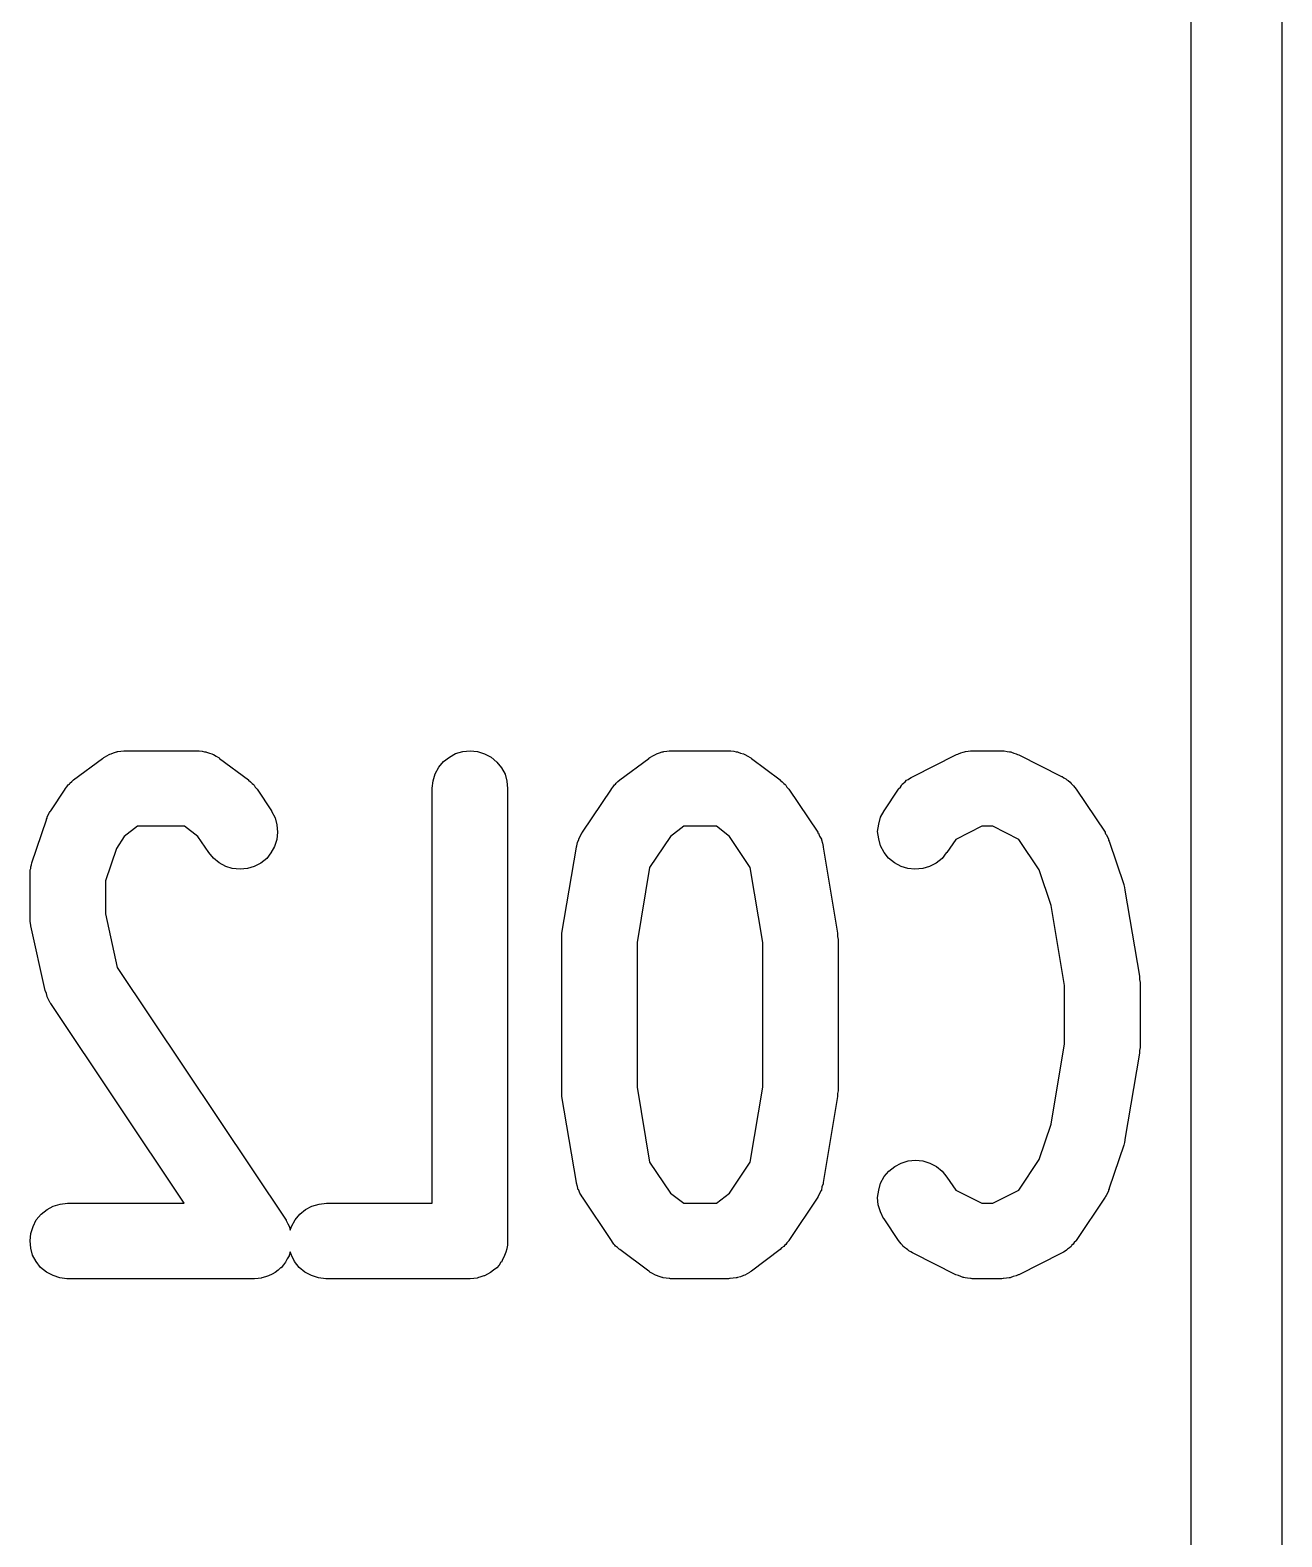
# Model space of a CAD drawing. Extents: x 85 to 230, y -159 to -77.
# Drawn here: x 220.966 to 223.04, y -94.608 to -92.111 of the extents above; entities that cross this region are included whole.
import ezdxf

# ---------------------------------------------------------------- set-up
doc = ezdxf.new("R2010")
doc.units = 0
doc.header["$MEASUREMENT"] = 0
doc.layers.add('BLACK', color=7, linetype='CONTINUOUS')

msp = doc.modelspace()

# ---------------------------------------------------------------- linework, layer by layer
at = {"layer": 'BLACK', "linetype": 'CONTINUOUS'}
for p, q in [((222.89, -107.677), (222.89, -77.2042)), ((223.04, -77.2755), (223.04, -107.606)), ((221.1, -93.31), (221.104, -93.3086)), ((221.104, -93.3086), (221.109, -93.3071)), ((221.109, -93.3071), (221.11, -93.3069)), ((221.11, -93.3069), (221.111, -93.3065)), ((221.111, -93.3065), (221.116, -93.306)), ((221.116, -93.306), (221.121, -93.3054)), ((221.121, -93.3054), (221.122, -93.3054)), ((221.122, -93.3054), (221.123, -93.3053)), ((221.123, -93.3053), (221.242, -93.3053)), ((221.242, -93.3053), (221.243, -93.3053)), ((221.243, -93.3053), (221.245, -93.3055)), ((221.245, -93.3055), (221.246, -93.3054)), ((221.246, -93.3054), (221.251, -93.3061)), ((221.251, -93.3061), (221.255, -93.3067)), ((221.255, -93.3067), (221.257, -93.3071)), ((221.257, -93.3071), (221.258, -93.3073)), ((221.258, -93.3073), (221.263, -93.3089)), ((221.263, -93.3089), (221.267, -93.3103)), ((221.661, -93.3155), (221.671, -93.3098)), ((221.671, -93.3098), (221.683, -93.3064)), ((221.683, -93.3064), (221.695, -93.3053)), ((221.695, -93.3053), (221.707, -93.3066)), ((221.707, -93.3066), (221.719, -93.3102)), ((222.004, -93.31), (222.009, -93.3086)), ((222.009, -93.3086), (222.013, -93.3071)), ((222.013, -93.3071), (222.015, -93.3069)), ((222.015, -93.3069), (222.016, -93.3065)), ((222.016, -93.3065), (222.021, -93.306)), ((222.021, -93.306), (222.025, -93.3054)), ((222.025, -93.3054), (222.027, -93.3054)), ((222.027, -93.3054), (222.028, -93.3053)), ((222.028, -93.3053), (222.123, -93.3053)), ((222.123, -93.3053), (222.124, -93.3053)), ((222.124, -93.3053), (222.126, -93.3055)), ((222.126, -93.3055), (222.127, -93.3054)), ((222.127, -93.3054), (222.132, -93.3061)), ((222.132, -93.3061), (222.136, -93.3067)), ((222.136, -93.3067), (222.138, -93.3071)), ((222.138, -93.3071), (222.139, -93.3073)), ((222.139, -93.3073), (222.143, -93.3089)), ((222.143, -93.3089), (222.148, -93.3103)), ((222.504, -93.31), (222.508, -93.3088)), ((222.508, -93.3088), (222.512, -93.3073)), ((222.512, -93.3073), (222.514, -93.307)), ((222.514, -93.307), (222.516, -93.3065)), ((222.516, -93.3065), (222.52, -93.3061)), ((222.52, -93.3061), (222.524, -93.3054)), ((222.524, -93.3054), (222.526, -93.3055)), ((222.526, -93.3055), (222.528, -93.3053)), ((222.528, -93.3053), (222.576, -93.3053)), ((222.576, -93.3053), (222.577, -93.3053)), ((222.577, -93.3053), (222.578, -93.3055)), ((222.578, -93.3055), (222.58, -93.3055)), ((222.58, -93.3055), (222.585, -93.3062)), ((222.585, -93.3062), (222.589, -93.3067)), ((222.589, -93.3067), (222.591, -93.3072)), ((222.591, -93.3072), (222.592, -93.3075)), ((222.592, -93.3075), (222.596, -93.3091)), ((222.596, -93.3091), (222.6, -93.3103)), ((221.038, -93.3535), (221.086, -93.3178)), ((221.086, -93.3178), (221.087, -93.3173)), ((221.087, -93.3173), (221.088, -93.3166)), ((221.088, -93.3166), (221.089, -93.3157)), ((221.089, -93.3157), (221.093, -93.3135)), ((221.093, -93.3135), (221.097, -93.3111)), ((221.097, -93.3111), (221.098, -93.3106)), ((221.098, -93.3106), (221.1, -93.31)), ((221.267, -93.3103), (221.268, -93.311)), ((221.268, -93.311), (221.27, -93.3115)), ((221.27, -93.3115), (221.274, -93.3139)), ((221.274, -93.3139), (221.278, -93.3162)), ((221.278, -93.3162), (221.279, -93.3171)), ((221.279, -93.3171), (221.28, -93.3178)), ((221.28, -93.3178), (221.328, -93.3535)), ((221.637, -93.3432), (221.643, -93.3325)), ((221.643, -93.3325), (221.651, -93.3231)), ((221.651, -93.3231), (221.661, -93.3155)), ((221.719, -93.3102), (221.73, -93.316)), ((221.73, -93.316), (221.739, -93.3238)), ((221.739, -93.3238), (221.747, -93.3332)), ((221.747, -93.3332), (221.753, -93.344)), ((221.943, -93.3535), (221.991, -93.3178)), ((221.991, -93.3173), (221.993, -93.3166)), ((221.991, -93.3178), (221.991, -93.3173)), ((221.993, -93.3166), (221.994, -93.3157)), ((221.994, -93.3157), (221.998, -93.3135)), ((221.998, -93.3135), (222.002, -93.3111)), ((222.002, -93.3111), (222.003, -93.3106)), ((222.003, -93.3106), (222.004, -93.31)), ((222.148, -93.3103), (222.149, -93.311)), ((222.149, -93.311), (222.15, -93.3115)), ((222.15, -93.3115), (222.155, -93.3139)), ((222.155, -93.3139), (222.159, -93.3162)), ((222.159, -93.3162), (222.16, -93.3171)), ((222.16, -93.3171), (222.161, -93.3178)), ((222.161, -93.3178), (222.209, -93.3535)), ((222.429, -93.3476), (222.5, -93.3119)), ((222.5, -93.3119), (222.501, -93.3115)), ((222.501, -93.3115), (222.503, -93.3109)), ((222.503, -93.3109), (222.504, -93.31)), ((222.6, -93.3103), (222.602, -93.3112)), ((222.602, -93.3112), (222.604, -93.3119)), ((222.604, -93.3119), (222.675, -93.3476)), ((221.031, -93.3604), (221.032, -93.3588)), ((221.032, -93.3588), (221.035, -93.3563)), ((221.035, -93.3563), (221.038, -93.3535)), ((221.328, -93.3535), (221.328, -93.354)), ((221.328, -93.354), (221.331, -93.3568)), ((221.331, -93.3568), (221.334, -93.3594)), ((221.334, -93.3594), (221.336, -93.361)), ((221.632, -93.3669), (221.634, -93.3548)), ((221.634, -93.3548), (221.637, -93.3432)), ((221.753, -93.344), (221.756, -93.3557)), ((221.756, -93.3557), (221.757, -93.3678)), ((221.936, -93.3604), (221.937, -93.3588)), ((221.937, -93.3588), (221.94, -93.3563)), ((221.94, -93.3563), (221.943, -93.3535)), ((222.209, -93.3535), (222.209, -93.354)), ((222.209, -93.354), (222.212, -93.3568)), ((222.212, -93.3568), (222.215, -93.3594)), ((222.215, -93.3594), (222.217, -93.361)), ((222.411, -93.3607), (222.413, -93.3588)), ((222.413, -93.3588), (222.416, -93.3566)), ((222.416, -93.3566), (222.418, -93.3541)), ((222.418, -93.3541), (222.421, -93.3527)), ((222.421, -93.3527), (222.423, -93.3512)), ((222.423, -93.3512), (222.426, -93.3495)), ((222.426, -93.3495), (222.429, -93.3476)), ((222.675, -93.3476), (222.676, -93.348)), ((222.676, -93.348), (222.679, -93.3499)), ((222.679, -93.3499), (222.682, -93.3516)), ((222.682, -93.3516), (222.684, -93.3533)), ((222.684, -93.3533), (222.686, -93.3546)), ((222.686, -93.3546), (222.689, -93.3571)), ((222.689, -93.3571), (222.691, -93.3594)), ((222.691, -93.3594), (222.693, -93.3614)), ((221, -93.4046), (221.024, -93.3688)), ((221.024, -93.3681), (221.027, -93.365)), ((221.024, -93.3688), (221.024, -93.3681)), ((221.027, -93.365), (221.029, -93.3617)), ((221.029, -93.3617), (221.031, -93.3604)), ((221.336, -93.361), (221.337, -93.3624)), ((221.337, -93.3624), (221.339, -93.3657)), ((221.339, -93.3657), (221.342, -93.3688)), ((221.342, -93.3688), (221.366, -93.4046)), ((221.632, -93.3678), (221.632, -93.3669)), ((221.632, -94.0553), (221.632, -93.3678)), ((221.757, -93.3678), (221.757, -94.1178)), ((221.881, -93.4403), (221.929, -93.3688)), ((221.929, -93.3681), (221.932, -93.365)), ((221.929, -93.3688), (221.929, -93.3681)), ((221.932, -93.365), (221.934, -93.3617)), ((221.934, -93.3617), (221.936, -93.3604)), ((222.217, -93.361), (222.218, -93.3624)), ((222.218, -93.3624), (222.22, -93.3657)), ((222.22, -93.3657), (222.223, -93.3688)), ((222.223, -93.3688), (222.271, -93.4403)), ((222.381, -93.4046), (222.405, -93.3688)), ((222.405, -93.3681), (222.408, -93.3654)), ((222.405, -93.3688), (222.405, -93.3681)), ((222.408, -93.3654), (222.41, -93.3625)), ((222.41, -93.3625), (222.411, -93.3607)), ((222.693, -93.3614), (222.695, -93.3631)), ((222.695, -93.3631), (222.697, -93.3661)), ((222.697, -93.3661), (222.699, -93.3688)), ((222.699, -93.3688), (222.747, -93.4403)), ((220.996, -93.4115), (220.998, -93.4076)), ((220.998, -93.4076), (220.999, -93.4061)), ((220.999, -93.4061), (221, -93.4046)), ((221.366, -93.4046), (221.366, -93.4053)), ((221.366, -93.4053), (221.372, -93.4161)), ((222.375, -93.4153), (222.381, -93.4046)), ((220.969, -93.4909), (220.993, -93.4195)), ((220.993, -93.4186), (220.994, -93.417)), ((220.993, -93.4195), (220.993, -93.4186)), ((220.994, -93.4153), (220.996, -93.4115)), ((220.994, -93.417), (220.994, -93.4153)), ((221.144, -93.4303), (221.122, -93.4471)), ((221.222, -93.4303), (221.144, -93.4303)), ((221.244, -93.4471), (221.222, -93.4303)), ((221.372, -93.4161), (221.375, -93.4278)), ((221.375, -93.4278), (221.376, -93.44)), ((222.049, -93.4303), (222.027, -93.4471)), ((222.103, -93.4303), (222.049, -93.4303)), ((222.125, -93.4471), (222.103, -93.4303)), ((222.37, -93.4391), (222.372, -93.427)), ((222.372, -93.427), (222.375, -93.4153)), ((222.543, -93.4303), (222.5, -93.452)), ((222.561, -93.4303), (222.543, -93.4303)), ((222.604, -93.452), (222.561, -93.4303)), ((221.122, -93.4471), (221.109, -93.4669)), ((221.262, -93.4739), (221.244, -93.4471)), ((221.375, -93.4521), (221.371, -93.4638)), ((221.376, -93.44), (221.375, -93.4521)), ((221.872, -93.4627), (221.873, -93.4574)), ((221.873, -93.4574), (221.875, -93.4521)), ((221.875, -93.451), (221.878, -93.4461)), ((221.875, -93.4516), (221.875, -93.451)), ((221.875, -93.4521), (221.875, -93.4516)), ((221.878, -93.4461), (221.88, -93.4412)), ((221.88, -93.4412), (221.881, -93.4408)), ((221.881, -93.4408), (221.881, -93.4403)), ((222.027, -93.4471), (221.992, -93.4984)), ((222.159, -93.4984), (222.125, -93.4471)), ((222.271, -93.4403), (222.271, -93.441)), ((222.271, -93.441), (222.271, -93.4415)), ((222.271, -93.4415), (222.272, -93.4419)), ((222.272, -93.4419), (222.274, -93.4469)), ((222.274, -93.4469), (222.277, -93.4518)), ((222.277, -93.4518), (222.277, -93.4524)), ((222.277, -93.4524), (222.277, -93.4529)), ((222.277, -93.4529), (222.279, -93.4583)), ((222.279, -93.4583), (222.28, -93.4636)), ((222.372, -93.4513), (222.37, -93.4391)), ((222.375, -93.4629), (222.372, -93.4513)), ((222.5, -93.452), (222.485, -93.4739)), ((222.638, -93.5026), (222.604, -93.452)), ((222.747, -93.4403), (222.747, -93.441)), ((222.747, -93.441), (222.748, -93.4426)), ((222.748, -93.4426), (222.749, -93.444)), ((222.749, -93.444), (222.751, -93.448)), ((222.751, -93.448), (222.753, -93.4518)), ((222.753, -93.4518), (222.753, -93.4535)), ((222.753, -93.4535), (222.754, -93.4552)), ((222.754, -93.4552), (222.778, -93.5266)), ((221.109, -93.4669), (221.091, -93.5208)), ((221.27, -93.4833), (221.262, -93.4739)), ((221.279, -93.4911), (221.27, -93.4833)), ((221.358, -93.4838), (221.348, -93.4915)), ((221.365, -93.4745), (221.358, -93.4838)), ((221.371, -93.4638), (221.365, -93.4745)), ((221.847, -93.6075), (221.871, -93.4647)), ((221.871, -93.4638), (221.872, -93.4633)), ((221.871, -93.4647), (221.871, -93.4638)), ((221.872, -93.4633), (221.872, -93.4627)), ((222.28, -93.4636), (222.28, -93.4641)), ((222.28, -93.4641), (222.28, -93.4647)), ((222.28, -93.4647), (222.304, -93.6075)), ((222.381, -93.4737), (222.375, -93.4629)), ((222.388, -93.4832), (222.381, -93.4737)), ((222.398, -93.491), (222.388, -93.4832)), ((222.477, -93.4839), (222.467, -93.4916)), ((222.484, -93.4746), (222.477, -93.4839)), ((222.485, -93.4739), (222.484, -93.4746)), ((220.966, -93.5028), (220.967, -93.5002)), ((220.966, -93.5063), (220.966, -93.5028)), ((220.966, -93.5098), (220.966, -93.5063)), ((220.967, -93.4977), (220.968, -93.4943)), ((220.967, -93.5002), (220.967, -93.4977)), ((220.968, -93.4943), (220.969, -93.4909)), ((221.29, -93.4969), (221.279, -93.4911)), ((221.301, -93.5005), (221.29, -93.4969)), ((221.314, -93.5017), (221.301, -93.5005)), ((221.326, -93.5006), (221.314, -93.5017)), ((221.337, -93.4971), (221.326, -93.5006)), ((221.348, -93.4915), (221.337, -93.4971)), ((221.992, -93.4984), (221.972, -93.623)), ((222.18, -93.623), (222.159, -93.4984)), ((222.409, -93.4968), (222.398, -93.491)), ((222.42, -93.5004), (222.409, -93.4968)), ((222.432, -93.5017), (222.42, -93.5004)), ((222.445, -93.5006), (222.432, -93.5017)), ((222.456, -93.4972), (222.445, -93.5006)), ((222.467, -93.4916), (222.456, -93.4972)), ((222.658, -93.5615), (222.638, -93.5026)), ((220.966, -93.5107), (220.966, -93.5098)), ((220.966, -93.5821), (220.966, -93.5107)), ((221.091, -93.5208), (221.091, -93.5752)), ((222.778, -93.5266), (222.778, -93.5274)), ((222.778, -93.5274), (222.779, -93.5318)), ((222.779, -93.5318), (222.78, -93.5361)), ((222.78, -93.5361), (222.804, -93.6789)), ((220.966, -93.5824), (220.966, -93.5821)), ((220.966, -93.5827), (220.966, -93.5824)), ((220.966, -93.5884), (220.966, -93.5827)), ((221.091, -93.5752), (221.11, -93.6643)), ((222.68, -93.6944), (222.658, -93.5615)), ((220.967, -93.5942), (220.966, -93.5884)), ((220.967, -93.5945), (220.967, -93.5942)), ((220.967, -93.5948), (220.967, -93.5945)), ((220.967, -93.5956), (220.967, -93.5948)), ((220.991, -93.7028), (220.967, -93.5956)), ((221.847, -93.6122), (221.847, -93.6075)), ((222.304, -93.6075), (222.304, -93.6084)), ((222.304, -93.6084), (222.304, -93.6131)), ((221.847, -93.6169), (221.847, -93.6122)), ((221.847, -93.6178), (221.847, -93.6169)), ((221.847, -93.8678), (221.847, -93.6178)), ((221.972, -93.623), (221.972, -93.8626)), ((222.18, -93.8626), (222.18, -93.623)), ((222.304, -93.6131), (222.305, -93.6178)), ((222.305, -93.6178), (222.305, -93.8678)), ((221.11, -93.6643), (221.39, -94.0831)), ((222.804, -93.6789), (222.804, -93.6798)), ((222.804, -93.6798), (222.804, -93.6845)), ((222.804, -93.6845), (222.805, -93.6892)), ((220.993, -93.7076), (220.991, -93.7028)), ((220.994, -93.7123), (220.993, -93.7076)), ((222.68, -93.7912), (222.68, -93.6944)), ((222.805, -93.6892), (222.805, -93.7964)), ((220.994, -93.7133), (220.994, -93.7123)), ((220.995, -93.7144), (220.994, -93.7133)), ((220.997, -93.7187), (220.995, -93.7144)), ((220.999, -93.7232), (220.997, -93.7187)), ((221, -93.7239), (220.999, -93.7232)), ((221.221, -94.0553), (221, -93.7239)), ((222.658, -93.9241), (222.68, -93.7912)), ((222.804, -93.8066), (222.78, -93.9495)), ((222.805, -93.7972), (222.804, -93.8019)), ((222.804, -93.8019), (222.804, -93.8066)), ((222.805, -93.7964), (222.805, -93.7972)), ((221.847, -93.8725), (221.847, -93.8678)), ((221.847, -93.8772), (221.847, -93.8725)), ((221.847, -93.8781), (221.847, -93.8772)), ((221.871, -94.0209), (221.847, -93.8781)), ((221.972, -93.8626), (221.992, -93.9871)), ((222.159, -93.9871), (222.18, -93.8626)), ((222.304, -93.8781), (222.28, -94.0209)), ((222.305, -93.8687), (222.304, -93.8733)), ((222.304, -93.8733), (222.304, -93.8781)), ((222.305, -93.8678), (222.305, -93.8687)), ((222.638, -93.9829), (222.658, -93.9241)), ((222.778, -93.959), (222.754, -94.0304)), ((222.779, -93.9546), (222.778, -93.959)), ((222.78, -93.9504), (222.779, -93.9546)), ((222.78, -93.9495), (222.78, -93.9504)), ((222.421, -93.985), (222.433, -93.9839)), ((222.433, -93.9839), (222.445, -93.9851)), ((222.604, -94.0336), (222.638, -93.9829)), ((221.992, -93.9871), (222.027, -94.0385)), ((222.125, -94.0385), (222.159, -93.9871)), ((222.381, -94.0111), (222.389, -94.0018)), ((222.389, -94.0018), (222.399, -93.9941)), ((222.399, -93.9941), (222.409, -93.9885)), ((222.409, -93.9885), (222.421, -93.985)), ((222.445, -93.9851), (222.457, -93.9887)), ((222.457, -93.9887), (222.468, -93.9945)), ((222.468, -93.9945), (222.477, -94.0023)), ((222.477, -94.0023), (222.485, -94.0117)), ((221.871, -94.0215), (221.871, -94.0209)), ((221.871, -94.022), (221.871, -94.0215)), ((221.873, -94.0273), (221.871, -94.022)), ((221.874, -94.0327), (221.873, -94.0273)), ((221.875, -94.0332), (221.874, -94.0327)), ((221.875, -94.0338), (221.875, -94.0332)), ((221.877, -94.0387), (221.875, -94.0338)), ((222.277, -94.034), (222.276, -94.0346)), ((222.278, -94.0282), (222.277, -94.0335)), ((222.277, -94.0335), (222.277, -94.034)), ((222.28, -94.0229), (222.278, -94.0282)), ((222.28, -94.0209), (222.28, -94.0218)), ((222.28, -94.0218), (222.28, -94.0223)), ((222.28, -94.0223), (222.28, -94.0229)), ((222.37, -94.0456), (222.372, -94.0335)), ((222.372, -94.0335), (222.375, -94.0218)), ((222.375, -94.0218), (222.381, -94.0111)), ((222.485, -94.0117), (222.5, -94.0336)), ((222.5, -94.0336), (222.543, -94.0553)), ((222.561, -94.0553), (222.604, -94.0336)), ((222.754, -94.0312), (222.753, -94.0329)), ((222.753, -94.0329), (222.753, -94.0346)), ((222.754, -94.0304), (222.754, -94.0312)), ((221.004, -94.06), (221.016, -94.0565)), ((221.016, -94.0565), (221.028, -94.0553)), ((221.028, -94.0553), (221.221, -94.0553)), ((221.433, -94.06), (221.445, -94.0565)), ((221.445, -94.0565), (221.457, -94.0553)), ((221.457, -94.0553), (221.632, -94.0553)), ((221.88, -94.0436), (221.877, -94.0387)), ((221.88, -94.0441), (221.88, -94.0436)), ((221.88, -94.0446), (221.88, -94.0441)), ((221.881, -94.0453), (221.88, -94.0446)), ((221.929, -94.1167), (221.881, -94.0453)), ((222.027, -94.0385), (222.049, -94.0553)), ((222.049, -94.0553), (222.103, -94.0553)), ((222.103, -94.0553), (222.125, -94.0385)), ((222.271, -94.0453), (222.223, -94.1167)), ((222.274, -94.0394), (222.271, -94.0444)), ((222.271, -94.0444), (222.271, -94.0448)), ((222.271, -94.0448), (222.271, -94.0453)), ((222.276, -94.0346), (222.274, -94.0394)), ((222.371, -94.0577), (222.37, -94.0456)), ((222.375, -94.0695), (222.371, -94.0577)), ((222.543, -94.0553), (222.561, -94.0553)), ((222.747, -94.0453), (222.699, -94.1167)), ((222.748, -94.0438), (222.747, -94.0453)), ((222.749, -94.0423), (222.748, -94.0438)), ((222.751, -94.0384), (222.749, -94.0423)), ((222.753, -94.0346), (222.751, -94.0384)), ((220.971, -94.0936), (220.976, -94.0828)), ((220.976, -94.0828), (220.984, -94.0734)), ((220.984, -94.0734), (220.994, -94.0657)), ((220.994, -94.0657), (221.004, -94.06)), ((221.39, -94.0831), (221.39, -94.0836)), ((221.39, -94.0836), (221.39, -94.0836)), ((221.39, -94.0836), (221.39, -94.0836)), ((221.39, -94.0836), (221.39, -94.0839)), ((221.39, -94.0839), (221.393, -94.0891)), ((221.399, -94.0936), (221.405, -94.0828)), ((221.405, -94.0828), (221.413, -94.0734)), ((221.413, -94.0734), (221.422, -94.0657)), ((221.422, -94.0657), (221.433, -94.06)), ((222.38, -94.0803), (222.375, -94.0695)), ((222.381, -94.081), (222.38, -94.0803)), ((222.405, -94.1167), (222.381, -94.081)), ((220.966, -94.1174), (220.967, -94.1052)), ((220.967, -94.1052), (220.971, -94.0936)), ((221.393, -94.0891), (221.396, -94.0944)), ((221.396, -94.0944), (221.396, -94.0945)), ((221.396, -94.0945), (221.396, -94.0947)), ((221.396, -94.0947), (221.397, -94.0997)), ((221.397, -94.0997), (221.399, -94.0936)), ((220.967, -94.1295), (220.966, -94.1174)), ((220.97, -94.1412), (220.967, -94.1295)), ((221.756, -94.1308), (221.754, -94.1364)), ((221.757, -94.1246), (221.756, -94.1304)), ((221.756, -94.1304), (221.756, -94.1306)), ((221.756, -94.1306), (221.756, -94.1308)), ((221.757, -94.1178), (221.757, -94.1182)), ((221.757, -94.1182), (221.757, -94.1182)), ((221.757, -94.1182), (221.757, -94.1182)), ((221.757, -94.1182), (221.757, -94.1187)), ((221.757, -94.1187), (221.757, -94.1246)), ((221.931, -94.1199), (221.929, -94.1167)), ((221.933, -94.1232), (221.931, -94.1199)), ((221.935, -94.1246), (221.933, -94.1232)), ((221.936, -94.1262), (221.935, -94.1246)), ((221.939, -94.1288), (221.936, -94.1262)), ((221.942, -94.1316), (221.939, -94.1288)), ((221.943, -94.1321), (221.942, -94.1316)), ((221.991, -94.1678), (221.943, -94.1321)), ((222.209, -94.1321), (222.161, -94.1678)), ((222.211, -94.1293), (222.209, -94.1321)), ((222.215, -94.1268), (222.211, -94.1293)), ((222.216, -94.1252), (222.215, -94.1268)), ((222.218, -94.1238), (222.216, -94.1252)), ((222.22, -94.1206), (222.218, -94.1238)), ((222.223, -94.1175), (222.22, -94.1206)), ((222.223, -94.1167), (222.223, -94.1175)), ((222.407, -94.1195), (222.405, -94.1167)), ((222.409, -94.1225), (222.407, -94.1195)), ((222.411, -94.1242), (222.409, -94.1225)), ((222.412, -94.1262), (222.411, -94.1242)), ((222.415, -94.1285), (222.412, -94.1262)), ((222.418, -94.1309), (222.415, -94.1285)), ((222.42, -94.1323), (222.418, -94.1309)), ((222.422, -94.134), (222.42, -94.1323)), ((222.425, -94.1356), (222.422, -94.134)), ((222.683, -94.1328), (222.681, -94.1344)), ((222.685, -94.1315), (222.683, -94.1328)), ((222.688, -94.129), (222.685, -94.1315)), ((222.691, -94.1268), (222.688, -94.129)), ((222.692, -94.1249), (222.691, -94.1268)), ((222.694, -94.1231), (222.692, -94.1249)), ((222.696, -94.1202), (222.694, -94.1231)), ((222.699, -94.1175), (222.696, -94.1202)), ((222.699, -94.1167), (222.699, -94.1175)), ((220.976, -94.152), (220.97, -94.1412)), ((220.983, -94.1615), (220.976, -94.152)), ((221.386, -94.1575), (221.382, -94.1621)), ((221.389, -94.153), (221.386, -94.1575)), ((221.392, -94.1475), (221.389, -94.1527)), ((221.389, -94.1527), (221.389, -94.1529)), ((221.389, -94.1529), (221.389, -94.153)), ((221.395, -94.1423), (221.392, -94.1475)), ((221.397, -94.1365), (221.395, -94.142)), ((221.395, -94.142), (221.395, -94.1422)), ((221.395, -94.1422), (221.395, -94.1423)), ((221.399, -94.1412), (221.397, -94.1359)), ((221.397, -94.1359), (221.397, -94.1365)), ((221.404, -94.152), (221.399, -94.1412)), ((221.412, -94.1615), (221.404, -94.152)), ((221.743, -94.1576), (221.739, -94.1621)), ((221.746, -94.1531), (221.743, -94.1576)), ((221.747, -94.1527), (221.746, -94.1529)), ((221.746, -94.1529), (221.746, -94.1531)), ((221.749, -94.1476), (221.747, -94.1527)), ((221.752, -94.1424), (221.749, -94.1476)), ((221.754, -94.1364), (221.752, -94.142)), ((221.752, -94.142), (221.752, -94.1422)), ((221.752, -94.1422), (221.752, -94.1424)), ((222.428, -94.1376), (222.425, -94.1356)), ((222.429, -94.138), (222.428, -94.1376)), ((222.5, -94.1737), (222.429, -94.138)), ((222.675, -94.138), (222.604, -94.1737)), ((222.678, -94.1361), (222.675, -94.138)), ((222.681, -94.1344), (222.678, -94.1361)), ((220.993, -94.1694), (220.983, -94.1615)), ((221.004, -94.1752), (220.993, -94.1694)), ((221.015, -94.1789), (221.004, -94.1752)), ((221.027, -94.1803), (221.015, -94.1789)), ((221.028, -94.1803), (221.027, -94.1803)), ((221.338, -94.1803), (221.028, -94.1803)), ((221.344, -94.1797), (221.338, -94.1803)), ((221.349, -94.1792), (221.344, -94.1797)), ((221.35, -94.1791), (221.349, -94.1792)), ((221.356, -94.1773), (221.35, -94.1791)), ((221.35, -94.1791), (221.35, -94.1791)), ((221.361, -94.1757), (221.356, -94.1773)), ((221.367, -94.1727), (221.361, -94.1756)), ((221.361, -94.1756), (221.361, -94.1756)), ((221.361, -94.1756), (221.361, -94.1757)), ((221.372, -94.17), (221.367, -94.1727)), ((221.377, -94.1661), (221.372, -94.1699)), ((221.372, -94.1699), (221.372, -94.1699)), ((221.372, -94.1699), (221.372, -94.17)), ((221.381, -94.1624), (221.377, -94.1661)), ((221.382, -94.1623), (221.381, -94.1624)), ((221.382, -94.1621), (221.382, -94.1623)), ((221.421, -94.1694), (221.412, -94.1615)), ((221.432, -94.1752), (221.421, -94.1694)), ((221.444, -94.1789), (221.432, -94.1752)), ((221.456, -94.1803), (221.444, -94.1789)), ((221.457, -94.1803), (221.456, -94.1803)), ((221.695, -94.1803), (221.457, -94.1803)), ((221.701, -94.1797), (221.695, -94.1803)), ((221.707, -94.1792), (221.701, -94.1797)), ((221.713, -94.1774), (221.707, -94.1791)), ((221.707, -94.1791), (221.707, -94.1791)), ((221.707, -94.1791), (221.707, -94.1792)), ((221.718, -94.1757), (221.713, -94.1774)), ((221.719, -94.1756), (221.718, -94.1756)), ((221.718, -94.1756), (221.718, -94.1757)), ((221.724, -94.1728), (221.719, -94.1756)), ((221.729, -94.1701), (221.724, -94.1728)), ((221.734, -94.1661), (221.729, -94.1699)), ((221.729, -94.1699), (221.729, -94.17)), ((221.729, -94.17), (221.729, -94.1701)), ((221.739, -94.1624), (221.734, -94.1661)), ((221.739, -94.1621), (221.739, -94.1623)), ((221.739, -94.1623), (221.739, -94.1624)), ((221.992, -94.1685), (221.991, -94.1678)), ((221.993, -94.1694), (221.992, -94.1685)), ((221.997, -94.1717), (221.993, -94.1694)), ((222.001, -94.1741), (221.997, -94.1717)), ((222.002, -94.1746), (222.001, -94.1741)), ((222.004, -94.1752), (222.002, -94.1746)), ((222.008, -94.1767), (222.004, -94.1752)), ((222.013, -94.1783), (222.008, -94.1767)), ((222.014, -94.1785), (222.013, -94.1783)), ((222.015, -94.1789), (222.014, -94.1785)), ((222.02, -94.1795), (222.015, -94.1789)), ((222.025, -94.1802), (222.02, -94.1795)), ((222.026, -94.1801), (222.025, -94.1802)), ((222.027, -94.1803), (222.026, -94.1801)), ((222.028, -94.1803), (222.027, -94.1803)), ((222.123, -94.1803), (222.028, -94.1803)), ((222.125, -94.1802), (222.123, -94.1803)), ((222.126, -94.1802), (222.125, -94.1802)), ((222.131, -94.1796), (222.126, -94.1802)), ((222.136, -94.1791), (222.131, -94.1796)), ((222.137, -94.1787), (222.136, -94.1791)), ((222.138, -94.1785), (222.137, -94.1787)), ((222.143, -94.177), (222.138, -94.1785)), ((222.147, -94.1756), (222.143, -94.177)), ((222.148, -94.1749), (222.147, -94.1756)), ((222.15, -94.1745), (222.148, -94.1749)), ((222.154, -94.1721), (222.15, -94.1745)), ((222.158, -94.1699), (222.154, -94.1721)), ((222.159, -94.169), (222.158, -94.1699)), ((222.16, -94.1683), (222.159, -94.169)), ((222.161, -94.1678), (222.16, -94.1683)), ((222.502, -94.1744), (222.5, -94.1737)), ((222.504, -94.1752), (222.502, -94.1744)), ((222.508, -94.1765), (222.504, -94.1752)), ((222.512, -94.1781), (222.508, -94.1765)), ((222.513, -94.1784), (222.512, -94.1781)), ((222.515, -94.1789), (222.513, -94.1784)), ((222.519, -94.1794), (222.515, -94.1789)), ((222.524, -94.1801), (222.519, -94.1794)), ((222.525, -94.1801), (222.524, -94.1801)), ((222.527, -94.1803), (222.525, -94.1801)), ((222.528, -94.1803), (222.527, -94.1803)), ((222.576, -94.1803), (222.528, -94.1803)), ((222.578, -94.1801), (222.576, -94.1803)), ((222.579, -94.1802), (222.578, -94.1801)), ((222.584, -94.1795), (222.579, -94.1802)), ((222.588, -94.1791), (222.584, -94.1795)), ((222.59, -94.1786), (222.588, -94.1791)), ((222.591, -94.1783), (222.59, -94.1786)), ((222.595, -94.1768), (222.591, -94.1783)), ((222.6, -94.1756), (222.595, -94.1768)), ((222.601, -94.1747), (222.6, -94.1756)), ((222.603, -94.1741), (222.601, -94.1747)), ((222.604, -94.1737), (222.603, -94.1741))]:
    msp.add_line(p, q, dxfattribs=at)

doc.saveas('drawing.dxf')
